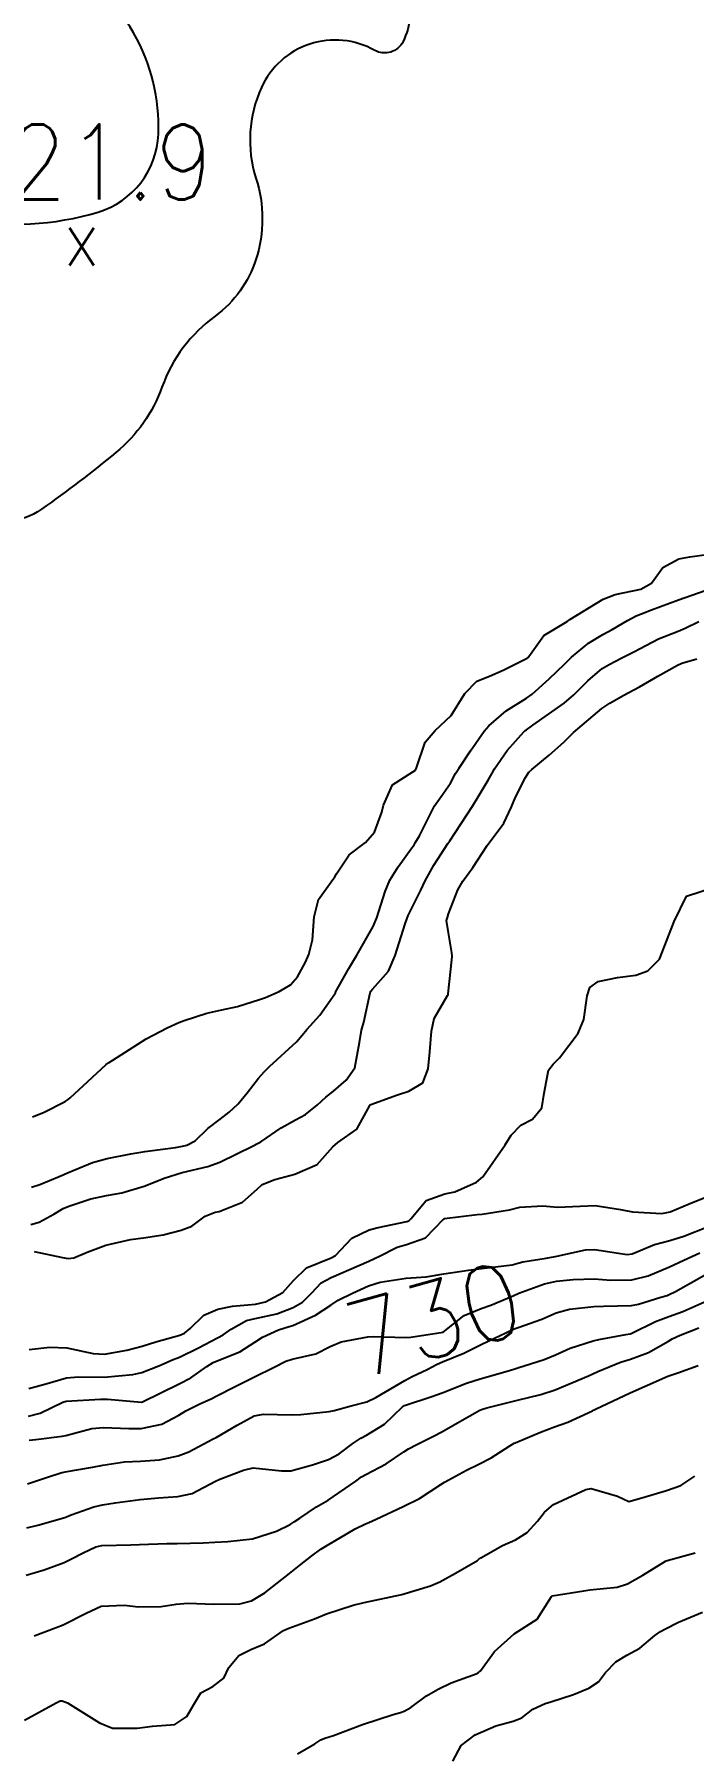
# Model space of a CAD drawing. Header units: metres. Extents: x 318500 to 325275, y 7408834 to 7428799.
# Drawn here: x 322176.2 to 322211.2, y 7417360.6 to 7417452 of the extents above; entities that cross this region are included whole.
import ezdxf
from ezdxf.enums import TextEntityAlignment as Align

# ---------------------------------------------------------------- set-up
doc = ezdxf.new("R2010")
doc.units = ezdxf.units.M
doc.header["$MEASUREMENT"] = 0
for name, color, linetype in [('Cotas', 45, 'Continuous'), ('Curvas de Nivel 1m', 11, 'Continuous'), ('Curvas de Nivel 5m', 15, 'Continuous'), ('Hidrografia', 140, 'Continuous'), ('Pontos Cotados', 45, 'Continuous')]:
    doc.layers.add(name, color=color, linetype=linetype)
doc.styles.add('Style-STANDARD', font='STANDARD.shx')

# ---------------------------------------------------------------- blocks, each defined once
blk = doc.blocks.new('ELVTXT_38')
at = {"layer": 'Pontos Cotados', "linetype": 'Continuous', "style": 'Style-STANDARD'}
for s, height, p in [('721.9', 4, (0, 4)), ('x', 3, (0, 0))]:
    blk.add_text(s, height=height, dxfattribs=at).set_placement(p, align=Align.MIDDLE_CENTER)

msp = doc.modelspace()

# ---------------------------------------------------------------- linework, layer by layer
at = {"layer": 'Curvas de Nivel 1m', "flags": 128}
for points, elevation in [([(322176.048, 7417394.358), (322176.647, 7417394.585), (322177.784, 7417395.164), (322177.956, 7417395.267), (322178.063, 7417395.36), (322178.992, 7417396.235), (322179.977, 7417397.141), (322180.037, 7417397.194), (322180.091, 7417397.227), (322180.326, 7417397.37), (322182.104, 7417398.497), (322183.217, 7417399.093), (322183.834, 7417399.365), (322184.116, 7417399.471), (322185.324, 7417399.866), (322186.125, 7417400.037), (322186.958, 7417400.217), (322188.133, 7417400.588), (322188.455, 7417400.705), (322189.179, 7417401.014), (322189.773, 7417401.378), (322190.152, 7417401.802), (322190.585, 7417402.575), (322190.765, 7417402.994), (322190.951, 7417403.765), (322191.04, 7417404.991), (322191.27, 7417405.923), (322192.029, 7417406.982), (322192.118, 7417407.085), (322192.225, 7417407.283), (322192.911, 7417408.299), (322193.765, 7417408.957), (322194.256, 7417409.51), (322194.638, 7417410.574), (322194.724, 7417410.945), (322195.206, 7417412.021), (322196.297, 7417412.708), (322196.43, 7417412.796), (322196.494, 7417412.927), (322196.946, 7417414.295), (322197.485, 7417414.913), (322198.338, 7417415.713), (322199.059, 7417416.889), (322199.692, 7417417.548), (322200.364, 7417417.8), (322201.1, 7417418.131), (322202.379, 7417418.772), (322202.425, 7417418.804), (322202.457, 7417418.849), (322203.258, 7417419.976), (322204.408, 7417420.67), (322204.503, 7417420.724), (322204.651, 7417420.816), (322206.421, 7417421.907), (322207.056, 7417422.151), (322208.427, 7417422.445), (322208.989, 7417422.762), (322209.6, 7417423.596), (322210.45, 7417424.046), (322211.022, 7417424.161), (322212.455, 7417424.358)], 723), ([(322176.001, 7417390.605), (322176.436, 7417390.751), (322177.47, 7417391.168), (322178.012, 7417391.406), (322179.244, 7417391.921), (322180.02, 7417392.128), (322181.281, 7417392.379), (322182.024, 7417392.513), (322183.656, 7417392.716), (322184.027, 7417392.781), (322184.258, 7417392.847), (322184.701, 7417393.073), (322185.382, 7417393.724), (322186.048, 7417394.233), (322186.513, 7417394.593), (322186.996, 7417395.046), (322187.48, 7417395.628), (322188.081, 7417396.41), (322188.374, 7417396.737), (322188.665, 7417397.021), (322190.103, 7417398.343), (322190.402, 7417398.702), (322190.646, 7417398.995), (322191.346, 7417399.763), (322192.139, 7417400.896), (322192.169, 7417400.95), (322192.181, 7417400.979), (322192.885, 7417402.244), (322193.312, 7417402.963), (322194.185, 7417404.487), (322194.375, 7417404.948), (322194.816, 7417406.339), (322195.067, 7417406.942), (322195.503, 7417407.665), (322196.246, 7417408.668), (322196.355, 7417408.822), (322196.422, 7417408.927), (322196.645, 7417409.315), (322197.438, 7417410.912), (322197.792, 7417411.393), (322198.288, 7417412.109), (322198.569, 7417412.622), (322198.73, 7417412.894), (322199.368, 7417413.831), (322200.089, 7417414.874), (322200.333, 7417415.16), (322201.25, 7417415.952), (322202.348, 7417416.642), (322202.643, 7417416.846), (322203.538, 7417417.656), (322204.375, 7417418.466), (322204.551, 7417418.644), (322204.734, 7417418.815), (322205.634, 7417419.559), (322206.399, 7417420.024), (322206.898, 7417420.289), (322207.718, 7417420.777), (322208.173, 7417421.012), (322208.413, 7417421.105), (322208.984, 7417421.33), (322210.421, 7417421.876), (322212.195, 7417422.481)], 724), ([(322176.139, 7417387.187), (322177.642, 7417386.859), (322177.947, 7417386.817), (322178.261, 7417386.842), (322178.965, 7417387.15), (322179.678, 7417387.419), (322179.956, 7417387.513), (322181.26, 7417387.821), (322181.962, 7417387.907), (322182.998, 7417388.061), (322183.968, 7417388.31), (322184.524, 7417388.522), (322185.241, 7417389.067), (322185.774, 7417389.272), (322185.984, 7417389.319), (322187.227, 7417389.806), (322188.002, 7417390.5), (322188.276, 7417390.756), (322188.943, 7417391.016), (322190.013, 7417391.292), (322191.192, 7417391.814), (322192.028, 7417392.758), (322192.309, 7417392.976), (322193.314, 7417393.688), (322193.997, 7417394.951), (322194.022, 7417394.989), (322194.061, 7417395.015), (322195.476, 7417395.522), (322196.072, 7417395.721), (322196.826, 7417396.165), (322197.112, 7417396.91), (322197.194, 7417397.814), (322197.292, 7417398.908), (322197.435, 7417399.592), (322198.139, 7417400.812), (322198.172, 7417400.867), (322198.179, 7417400.899), (322198.364, 7417402.701), (322198.376, 7417402.897), (322198.361, 7417403.087), (322198.183, 7417404.152), (322198.082, 7417404.794), (322198.109, 7417404.901), (322198.128, 7417404.964), (322198.194, 7417405.163), (322198.681, 7417406.425), (322198.947, 7417406.889), (322199.492, 7417407.62), (322200.249, 7417408.792), (322200.277, 7417408.842), (322200.305, 7417408.869), (322201.135, 7417409.987), (322201.541, 7417410.857), (322201.761, 7417411.372), (322202.294, 7417412.417), (322202.457, 7417412.688), (322202.623, 7417412.845), (322203.54, 7417413.603), (322204.322, 7417414.294), (322204.588, 7417414.555), (322204.843, 7417414.812), (322206.343, 7417416.086), (322206.766, 7417416.365), (322207.488, 7417416.779), (322208.053, 7417417.075), (322208.357, 7417417.236), (322209.324, 7417417.798), (322210.375, 7417418.399), (322210.613, 7417418.5), (322211.398, 7417418.725)], 726), ([(322175.882, 7417381.974), (322176.973, 7417382.084), (322177.883, 7417382.046), (322179.279, 7417381.746), (322179.879, 7417381.711), (322181.072, 7417381.932), (322181.886, 7417382.151), (322182.621, 7417382.367), (322183.895, 7417382.734), (322184.141, 7417382.833), (322184.443, 7417383.075), (322185.177, 7417383.801), (322185.916, 7417384.109), (322186.689, 7417384.278), (322187.92, 7417384.387), (322188.449, 7417384.496), (322189.366, 7417385.008), (322189.936, 7417385.63), (322190.63, 7417386.307), (322191.949, 7417386.847), (322192.183, 7417386.977), (322193.043, 7417387.885), (322193.971, 7417388.335), (322194.449, 7417388.467), (322195.978, 7417388.772), (322196.087, 7417388.81), (322196.182, 7417388.918), (322197.004, 7417389.901), (322198, 7417390.244), (322198.533, 7417390.361), (322199.67, 7417390.875), (322200.013, 7417391.162), (322201.202, 7417392.852), (322201.516, 7417393.37), (322202.046, 7417393.9), (322202.666, 7417394.219), (322203.15, 7417394.829), (322203.282, 7417395.618), (322203.512, 7417396.826), (322203.761, 7417397.155), (322204.097, 7417397.493), (322205.095, 7417398.805), (322205.387, 7417399.535), (322205.564, 7417400.799), (322205.702, 7417401.241), (322206.151, 7417401.546), (322207.174, 7417401.761), (322208.157, 7417401.882), (322208.8, 7417402.121), (322209.413, 7417402.751), (322210.19, 7417404.74), (322210.852, 7417406.088), (322212.217, 7417406.533)], 727), ([(322175.857, 7417379.891), (322176.832, 7417380.148), (322177.863, 7417380.462), (322178.499, 7417380.518), (322179.864, 7417380.499), (322181.392, 7417380.644), (322181.866, 7417380.745), (322182.767, 7417381.097), (322183.534, 7417381.426), (322183.877, 7417381.566), (322184.893, 7417382.062), (322185.893, 7417382.578), (322186.202, 7417382.748), (322186.63, 7417383.049), (322187.441, 7417383.503), (322187.909, 7417383.609), (322189.053, 7417383.873), (322189.918, 7417384.205), (322190.429, 7417384.488), (322190.924, 7417384.99), (322191.406, 7417385.514), (322191.938, 7417385.807), (322193.421, 7417386.434), (322193.947, 7417386.662), (322194.51, 7417386.942), (322195.464, 7417387.421), (322195.96, 7417387.556), (322196.971, 7417387.904), (322197.927, 7417388.901), (322197.952, 7417388.929), (322197.981, 7417388.941), (322199.715, 7417389.143), (322199.985, 7417389.175), (322201.442, 7417389.394), (322201.99, 7417389.537), (322203.205, 7417389.615), (322203.991, 7417389.542), (322205.2, 7417389.594), (322205.993, 7417389.639), (322207.347, 7417389.413), (322207.988, 7417389.292), (322209.533, 7417389.198), (322209.988, 7417389.29), (322211.001, 7417389.718), (322212.001, 7417390.13)], 728), ([(322175.838, 7417378.417), (322176.453, 7417378.569), (322177.669, 7417379.163), (322177.851, 7417379.214), (322179.673, 7417379.321), (322179.852, 7417379.329), (322180.041, 7417379.326), (322181.85, 7417379.158), (322181.914, 7417379.172), (322183.861, 7417380.13), (322184.473, 7417380.464), (322185.328, 7417381.065), (322185.661, 7417381.274), (322185.875, 7417381.363), (322187.083, 7417381.841), (322187.89, 7417382.352), (322188.293, 7417382.625), (322189.148, 7417383.011), (322189.716, 7417383.189), (322189.904, 7417383.245), (322191.111, 7417383.789), (322191.92, 7417384.333), (322192.315, 7417384.583), (322193.086, 7417384.963), (322193.934, 7417385.352), (322194.553, 7417385.558), (322195.938, 7417385.756), (322197.008, 7417385.841), (322197.941, 7417385.985), (322199.258, 7417386.195), (322199.944, 7417386.282), (322201.58, 7417386.479), (322201.947, 7417386.583), (322202.15, 7417386.636), (322203.393, 7417386.826), (322203.862, 7417386.91), (322203.952, 7417386.931), (322205.484, 7417387.27), (322205.957, 7417387.285), (322207.69, 7417387.028), (322207.955, 7417387.065), (322209.156, 7417387.555), (322209.965, 7417387.768), (322210.703, 7417387.995), (322211.977, 7417388.503)], 729), ([(322175.786, 7417374.822), (322176.855, 7417375.174), (322177.553, 7417375.404), (322177.794, 7417375.456), (322179.245, 7417375.699), (322179.8, 7417375.813), (322180.942, 7417375.984), (322181.804, 7417376.019), (322182.812, 7417376.088), (322183.808, 7417376.299), (322184.366, 7417376.52), (322185.401, 7417377.064), (322185.674, 7417377.21), (322185.823, 7417377.29), (322186.939, 7417377.938), (322187.841, 7417378.429), (322188.338, 7417378.527), (322189.842, 7417378.483), (322190.336, 7417378.502), (322191.845, 7417378.657), (322192.102, 7417378.721), (322193.005, 7417378.963), (322193.852, 7417379.182), (322194.328, 7417379.417), (322195.864, 7417380.323), (322196.258, 7417380.524), (322197.057, 7417380.908), (322197.586, 7417381.191), (322197.876, 7417381.305), (322199.004, 7417381.763), (322199.89, 7417382.211), (322200.332, 7417382.425), (322201.234, 7417382.85), (322201.689, 7417383.058), (322201.904, 7417383.139), (322203.152, 7417383.587), (322203.916, 7417383.914), (322204.62, 7417384.109), (322205.922, 7417384.25), (322206.434, 7417384.27), (322207.923, 7417384.311), (322208.296, 7417384.384), (322209.494, 7417384.744), (322209.826, 7417384.846), (322209.931, 7417384.888), (322210.26, 7417385.061), (322211.943, 7417385.985)], 731), ([(322175.759, 7417372.475), (322176.332, 7417372.611), (322177.768, 7417373.027), (322177.866, 7417373.062), (322178.118, 7417373.157), (322179.325, 7417373.594), (322179.776, 7417373.699), (322180.449, 7417373.802), (322181.779, 7417373.99), (322182.764, 7417374.079), (322183.781, 7417374.138), (322184.55, 7417374.305), (322185.789, 7417374.951), (322186.02, 7417375.057), (322187.285, 7417375.55), (322187.799, 7417375.663), (322189.298, 7417375.506), (322189.798, 7417375.515), (322190.959, 7417375.832), (322191.807, 7417376.108), (322192.369, 7417376.414), (322193.103, 7417376.961), (322193.531, 7417377.248), (322193.827, 7417377.398), (322194.778, 7417377.994), (322195.735, 7417378.922), (322195.851, 7417378.99), (322197.297, 7417379.464), (322197.858, 7417379.667), (322199.153, 7417380.171), (322199.865, 7417380.406), (322201.44, 7417380.846), (322201.763, 7417380.95), (322201.872, 7417380.983), (322203.28, 7417381.425), (322203.883, 7417381.687), (322204.655, 7417382.042), (322205.895, 7417382.435), (322206.181, 7417382.501), (322207.622, 7417382.764), (322207.861, 7417382.8), (322207.901, 7417382.817), (322209.198, 7417383.46), (322209.915, 7417383.723), (322210.658, 7417383.99), (322211.928, 7417384.551)], 732), ([(322175.721, 7417369.949), (322176.669, 7417370.233), (322177.732, 7417370.623), (322178.094, 7417370.797), (322178.754, 7417371.15), (322179.424, 7417371.464), (322179.746, 7417371.534), (322181.293, 7417371.571), (322181.747, 7417371.587), (322183.201, 7417371.635), (322183.748, 7417371.644), (322185.139, 7417371.677), (322185.75, 7417371.711), (322186.45, 7417371.749), (322187.753, 7417371.88), (322189.037, 7417372.289), (322189.765, 7417372.653), (322189.98, 7417372.785), (322190.281, 7417372.995), (322191.173, 7417373.589), (322191.78, 7417373.95), (322193.26, 7417374.958), (322193.565, 7417375.182), (322193.796, 7417375.32), (322194.864, 7417375.874), (322195.814, 7417376.526), (322196.052, 7417376.683), (322196.505, 7417376.913), (322197.384, 7417377.348), (322197.83, 7417377.587), (322198.665, 7417378.06), (322199.848, 7417378.733), (322199.941, 7417378.777), (322200.237, 7417378.864), (322201.854, 7417379.264), (322203.108, 7417379.577), (322203.86, 7417379.815), (322205.635, 7417380.561), (322205.869, 7417380.664), (322206.128, 7417380.786), (322207.349, 7417381.297), (322207.88, 7417381.453), (322208.835, 7417381.801), (322209.895, 7417382.418), (322210.095, 7417382.539), (322210.509, 7417382.731), (322211.506, 7417383.116)], 733), ([(322176.135, 7417366.731), (322177.31, 7417367.166), (322177.692, 7417367.313), (322178.913, 7417367.933), (322179.702, 7417368.302), (322180.936, 7417368.355), (322181.702, 7417368.266), (322182.892, 7417368.282), (322183.703, 7417368.404), (322184.318, 7417368.46), (322185.704, 7417368.415), (322187.087, 7417368.422), (322187.706, 7417368.593), (322188.42, 7417369.019), (322189.726, 7417370.048), (322190.259, 7417370.468), (322190.912, 7417370.988), (322191.395, 7417371.334), (322191.749, 7417371.554), (322193.221, 7417372.417), (322193.766, 7417372.682), (322193.958, 7417372.756), (322194.341, 7417372.941), (322195.777, 7417373.609), (322196.653, 7417374.04), (322197.789, 7417374.78), (322197.981, 7417374.897), (322199.145, 7417375.535), (322199.805, 7417375.871), (322200.467, 7417376.203), (322201.444, 7417376.846), (322201.685, 7417376.979), (322201.823, 7417377.036), (322203.092, 7417377.567), (322203.835, 7417377.841), (322204.543, 7417378.106), (322205.849, 7417378.699), (322205.909, 7417378.73), (322206.019, 7417378.787), (322207.859, 7417379.658), (322208.621, 7417379.994), (322209.868, 7417380.542), (322210.39, 7417380.732), (322211.475, 7417381.117)], 734), ([(322190.159, 7417360.437), (322191.072, 7417360.985), (322191.401, 7417361.193), (322191.613, 7417361.278), (322192.065, 7417361.424), (322193.621, 7417362.013), (322195.242, 7417362.541), (322195.627, 7417362.649), (322195.831, 7417362.715), (322196.189, 7417362.914), (322197.01, 7417363.535), (322197.645, 7417363.894), (322198.325, 7417364.215), (322199.658, 7417364.705), (322199.771, 7417364.756), (322199.888, 7417364.867), (322200.638, 7417365.893), (322201.69, 7417366.84), (322202.908, 7417367.617), (322203.667, 7417368.82), (322203.686, 7417368.844), (322203.711, 7417368.86), (322205.383, 7417369.127), (322205.716, 7417369.168), (322207.166, 7417369.321), (322207.721, 7417369.485), (322208.532, 7417369.947), (322209.739, 7417370.702), (322209.765, 7417370.714), (322209.829, 7417370.739), (322211.314, 7417371.149)], 736), ([(322198.423, 7417360.062), (322198.855, 7417360.881), (322199.616, 7417361.455), (322200.707, 7417361.94), (322201.623, 7417362.189), (322202.097, 7417362.364), (322202.676, 7417362.83), (322203.329, 7417363.129), (322203.636, 7417363.218), (322204.835, 7417363.61), (322205.647, 7417363.939), (322206.164, 7417364.271), (322206.546, 7417364.777), (322207.098, 7417365.339), (322207.674, 7417365.7), (322208.364, 7417366.069), (322209.173, 7417366.745), (322209.47, 7417366.964), (322209.693, 7417367.084), (322210.422, 7417367.454), (322211.703, 7417367.992)], 737)]:
    msp.add_lwpolyline(points, dxfattribs=dict(at, elevation=elevation))
at = {"layer": 'Curvas de Nivel 5m', "flags": 128}
for points, elevation in [([(322175.972, 7417388.628), (322176.411, 7417388.746), (322177.184, 7417389.172), (322177.683, 7417389.466), (322177.987, 7417389.594), (322179.155, 7417389.986), (322179.995, 7417390.165), (322180.812, 7417390.313), (322182.003, 7417390.664), (322182.323, 7417390.788), (322183.067, 7417391.094), (322184.013, 7417391.381), (322185.381, 7417391.702), (322186.019, 7417391.931), (322187.799, 7417392.804), (322188.029, 7417392.922), (322188.209, 7417393.027), (322189.28, 7417393.772), (322190.048, 7417394.187), (322190.572, 7417394.475), (322191.216, 7417394.988), (322191.659, 7417395.391), (322192.071, 7417395.718), (322192.74, 7417396.31), (322193.198, 7417396.963), (322193.458, 7417398.315), (322193.557, 7417398.958), (322193.677, 7417399.396), (322194.027, 7417400.952), (322194.059, 7417401.034), (322194.143, 7417401.137), (322194.991, 7417402.104), (322195.351, 7417402.932), (322195.877, 7417404.623), (322195.989, 7417404.932), (322196.049, 7417405.075), (322196.197, 7417405.378), (322196.724, 7417406.411), (322196.951, 7417406.919), (322197.401, 7417407.744), (322198.16, 7417408.901), (322198.251, 7417409.035), (322199.466, 7417410.882), (322199.768, 7417411.387), (322200.291, 7417412.267), (322200.515, 7417412.649), (322200.642, 7417412.867), (322201.319, 7417413.856), (322202.201, 7417414.851), (322202.27, 7417414.912), (322202.331, 7417414.955), (322202.679, 7417415.19), (322204.345, 7417416.364), (322204.857, 7417416.812), (322205.602, 7417417.56), (322206.371, 7417418.208), (322206.729, 7417418.432), (322207.417, 7417418.78), (322208.056, 7417419.102), (322208.388, 7417419.282), (322209.363, 7417419.788), (322210.402, 7417420.203), (322210.779, 7417420.359), (322211.505, 7417420.724)], 725), ([(322175.874, 7417377.134), (322176.235, 7417377.184), (322177.63, 7417377.356), (322177.824, 7417377.397), (322179.216, 7417377.759), (322179.83, 7417377.817), (322181.181, 7417377.769), (322181.83, 7417377.764), (322182.941, 7417377.986), (322183.841, 7417378.473), (322184.214, 7417378.707), (322184.966, 7417379.069), (322185.568, 7417379.348), (322185.854, 7417379.495), (322186.8, 7417379.987), (322187.865, 7417380.515), (322188.879, 7417381.015), (322189.532, 7417381.348), (322189.877, 7417381.455), (322191.138, 7417381.73), (322191.887, 7417382.122), (322192.481, 7417382.381), (322193.895, 7417382.635), (322194.187, 7417382.654), (322195.895, 7417382.602), (322196.186, 7417382.627), (322197.9, 7417382.886), (322199.018, 7417383.779), (322199.919, 7417384.149), (322200.45, 7417384.334), (322201.66, 7417384.844), (322201.931, 7417384.959), (322203.296, 7417385.467), (322203.938, 7417385.605), (322204.829, 7417385.697), (322205.939, 7417385.722), (322206.827, 7417385.665), (322207.939, 7417385.674), (322208.812, 7417385.881), (322209.946, 7417386.364), (322210.708, 7417386.729), (322211.555, 7417387.117)], 730), ([(322175.62, 7417362.236), (322177.318, 7417363.165), (322177.533, 7417363.26), (322177.632, 7417363.271), (322177.91, 7417363.157), (322179.62, 7417362.096), (322180.306, 7417361.818), (322181.617, 7417361.814), (322182.441, 7417361.921), (322183.619, 7417362.011), (322184.263, 7417362.434), (322184.64, 7417363.07), (322185.013, 7417363.693), (322185.645, 7417364.034), (322186.232, 7417364.47), (322186.506, 7417365.047), (322187.034, 7417365.676), (322187.674, 7417365.995), (322188.394, 7417366.304), (322189.413, 7417367.004), (322189.691, 7417367.142), (322191.058, 7417367.625), (322191.699, 7417367.902), (322193.111, 7417368.365), (322193.705, 7417368.491), (322195.71, 7417368.92), (322197.233, 7417369.389), (322197.72, 7417369.594), (322198.563, 7417370.052), (322199.738, 7417370.742), (322199.809, 7417370.799), (322199.903, 7417370.868), (322201.069, 7417371.532), (322201.755, 7417371.843), (322202.367, 7417372.228), (322202.923, 7417372.828), (322203.291, 7417373.309), (322203.779, 7417373.708), (322205.502, 7417374.509), (322205.788, 7417374.559), (322207.174, 7417374.16), (322207.781, 7417373.879), (322208.469, 7417374.067), (322209.787, 7417374.468), (322210.545, 7417374.729), (322211.297, 7417375.218)], 735)]:
    msp.add_lwpolyline(points, dxfattribs=dict(at, elevation=elevation))
at = {"layer": 'Hidrografia'}
for points in [[(322172.293, 7417442.135, 0.121574), (322179.551, 7417442.511, 0.319513), (322182.756, 7417446.653, 0.141065), (322181.434, 7417452.047, 0.214781), (322176.627, 7417455.53, -0.167506), (322173.139, 7417457.601, -0.120853)], [(322196.147, 7417452.904, -0.088195), (322195.77, 7417451.586, -0.430881), (322194.262, 7417451.116, 0.439328), (322188.23, 7417449.138, 0.185568), (322187.944, 7417444.319, -0.155089), (322187.944, 7417439.989, -0.159345), (322185.776, 7417436.976, 0.14982), (322182.944, 7417433.191, -0.134897), (322180.493, 7417429.708, -0.019507), (322176.534, 7417426.695, -0.288417), (322172.764, 7417426.507, 0.183512)]]:
    msp.add_lwpolyline(points, format="xyb", dxfattribs=at)

# ---------------------------------------------------------------- block references
at = {"layer": 'Pontos Cotados', "linetype": 'Continuous'}
msp.add_blockref('ELVTXT_38', (322178.67, 7417441.17, 721.92), dxfattribs=at)

# ---------------------------------------------------------------- texts
at = {"layer": 'Cotas', "style": 'Style-STANDARD'}
msp.add_text('730', height=4, rotation=15.71937, dxfattribs=at).set_placement((322197.403, 7417383.572, 730), align=Align.MIDDLE_CENTER)

doc.saveas('drawing.dxf')
